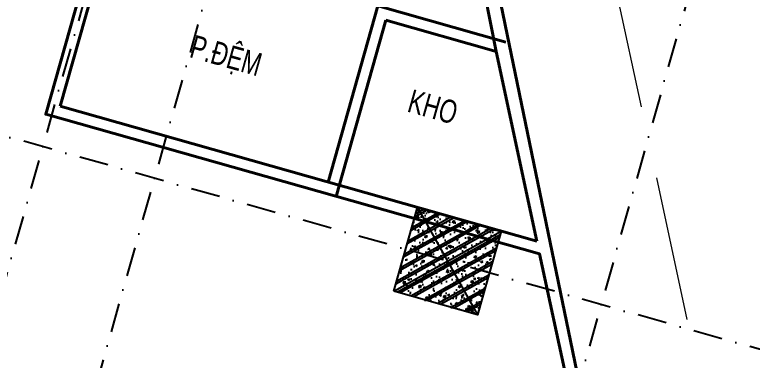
# Model space of a CAD drawing. Header units: millimetres. Extents: x -1534340 to 1713810, y -1348191 to 1114081.
# Drawn here: x 1527924 to 1540635, y -211061 to -205111 of the extents above; entities that cross this region are included whole.
import ezdxf
from ezdxf.enums import TextEntityAlignment as Align

# ---------------------------------------------------------------- set-up
doc = ezdxf.new("R2010")
doc.units = ezdxf.units.MM
doc.header["$LTSCALE"] = 100
doc.linetypes.add('xref.asix of  podium$0$xref.asix of  podium$0$DASHDOT', pattern=[1, 0.5, -0.25, 0, -0.25])
doc.linetypes.add('Xref.Asix of Basement B2$0$HIDDEN', pattern=[0.375, 0.25, -0.125])
for name, color, linetype in [('ccu12-Manh', 8, 'Continuous'), ('KT-Text', 7, 'Continuous'), ('xref.asix of  podium$0$xref.asix of  podium$0$KT-Luoi truc South Tower', 8, 'xref.asix of  podium$0$xref.asix of  podium$0$DASHDOT'), ('xref.asix of  podium$0$xref.asix of  podium$0$KT-Net cot vach', 6, 'Continuous')]:
    doc.layers.add(name, color=color, linetype=linetype)
doc.layers.add('KT-Net cat', color=1, linetype='Continuous', lineweight=40)
doc.layers.add('Xref.Asix of Basement B2$0$KT-Chi gioi XD', color=7, linetype='Xref.Asix of Basement B2$0$HIDDEN', true_color=0x0066cc)
doc.styles.add('Arial', font='arial.ttf', dxfattribs={"width": 0.7})

# ---------------------------------------------------------------- blocks, each defined once
blk = doc.blocks.new('*U2781')
h = blk.add_hatch()
h.set_pattern_fill('VATLIEU04', color=250, scale=40, style=0, pattern_type=2)
h.set_pattern_definition([(49.99999999999999, (550.0000000000146, 1549.999999999985), (286.9040730403014, -25.10085399303804), [30, -330]), (355, (550.0000000000146, 1549.999999999985), (-55.50053344520001, 300.8768534800047), [24, -264]), (100.4514, (573.9086720000146, 1547.908263999985), (231.4037526856086, 275.7758168243814), [25.49607600000001, -280.4568448]), (46.1842, (550.0000000000146, 1629.999999999985), (426.8964194502578, -66.20760573160723), [45, -495.0000000000001]), (96.63559999999998, (585.5746980000147, 1624.482677199985), (373.8650822194813, 389.6471483601767), [38.2441152, -420.6852000000001]), (351.1842, (550.0000000000146, 1629.999999999985), (373.8647780534509, 389.6474403701299), [36.00000000000001, -396.0000000000001]), (21, (590.0000000000146, 1609.999999999985), (238.7628208473847, -161.0475562661355), [30, -330]), (326.0000000000001, (590.0000000000146, 1609.999999999985), (97.32613276863269, 290.0600180187412), [24, -264]), (71.4514, (609.8968932000146, 1596.579357599985), (336.089051432596, 129.012198683981), [25.496076, -280.4568448]), (37.50000000000001, (550.0000000000146, 1549.999999999985), (4.863942126916267, 133.1575415325246), [0, -260.8, 0, -268.0000000000001, 0, -265.0000000000001]), (7.499999999999999, (550.0000000000146, 1549.999999999985), (105.2278149768594, 157.7646847529441), [0, -152.8, 0, -254.8, 0, -101]), (327.5, (460.8000000000145, 1549.999999999985), (213.5289744689636, -9.021948693751904), [0, -100, 0, -312.0000000000001, 0, -414.0000000000001]), (317.5, (420.8000000000145, 1549.999999999985), (233.2744677369545, 40.04199293292709), [0, -130, 0, -207.2, 0, -294]), (45, (550.0000000000146, 1549.999999999985), (-120.2081528017131, 120.2081528017131), []), (45, (550.0000000000146, 1598.999999999985), (-120.2081528017131, 120.2081528017131), [])])
h.paths.add_polyline_path([(-475.0000000000001, -474.9999999999999), (1025, -475.0000000000146), (1025.000000000015, 1024.999999999985), (-474.9999999999854, 1025)])
at = {"color": 6, "ltscale": 0.25}
blk.add_lwpolyline([(-475.0000000000001, -474.9999999999999), (1025, -475.0000000000146), (1025.000000000015, 1024.999999999985), (-474.9999999999854, 1025)], close=True, dxfattribs=at)
at = {"layer": 'Defpoints', "linetype": 'ByBlock', "ltscale": 30}
for p, q in [((1025, -475.0000000000146), (-474.9999999999854, 1025)), ((-475.0000000000001, -474.9999999999999), (1025.000000000015, 1024.999999999985))]:
    blk.add_line(p, q, dxfattribs=at)
blk = doc.blocks.new('312')
at = {"layer": 'KT-Net cat'}
for p, q in [((1534925.813618254, -198287.5054552631, 1.671721015553732e-08), (1537651.52475507, -211441.9198708959)), ((1536218.675595211, -205743.7906170493, -1.448853760186927e-08), (1535524.321268363, -202218.9158885522, -1.448853760186927e-08)), ((1528705.465266914, -206687.5674010069, -1.448853760186927e-08), (1529620.875488764, -203454.4865182444, -1.448853760186927e-08)), ((1533324.902769592, -207992.8886875362, -1.448853760186927e-08), (1534183.426108797, -204959.2223892716, -1.448853760186927e-08)), ((1534183.426108797, -204959.2223892716, -1.448853760186927e-08), (1536388.855273398, -205584.1376584476, -1.448853760186927e-08)), ((1533462.817581757, -208239.6908193383), (1534321.384316236, -205206.1871839686, -1.448853760186927e-08)), ((1534321.384316236, -205206.1871839686, -1.448853760186927e-08), (1536218.675595211, -205743.7906170493, -1.448853760186927e-08)), ((1528705.465266914, -206687.5674010074, -1.448853760186927e-08), (1536922.614636159, -209009.4994501028, -1.448853760186927e-08))]:
    blk.add_line(p, q, dxfattribs=at)
for points, elevation in [([(1510601.266029371, -230029.5198834891), (1530594.932811678, -235679.1928916228), (1537445.532566393, -211435.4164747173), (1536970.319343696, -209230.8107792333), (1528458.552951118, -206825.628362164), (1529373.903100411, -203592.3437303029)], 7.135969385722537e-10), ([(1536922.614636159, -209009.4994501028), (1536218.675595211, -205743.7906170493)], -1.448853760319742e-08)]:
    blk.add_lwpolyline(points, dxfattribs=dict(at, elevation=elevation))
at = {"layer": 'xref.asix of  podium$0$xref.asix of  podium$0$KT-Luoi truc South Tower', "ltscale": 10}
for p, q in [((1536770.112957595, -177786.1557519458), (1511422.999988448, -267487.7841802846)), ((1538694.750558893, -178330.0032523264), (1513347.637589746, -268031.6316806652)), ((1546393.301440275, -180505.3944774814), (1521046.188471128, -270207.0229058202)), ((1549736.041310238, -213409.5762881133), (1507717.151402753, -201536.2356573952))]:
    blk.add_line(p, q, dxfattribs=at)
at = {"layer": 'Xref.Asix of Basement B2$0$KT-Chi gioi XD', "lineweight": 13, "ltscale": 100, "elevation": 5.81698447265444e-10, "flags": 128}
blk.add_lwpolyline([(1536926.640264262, -198350.2424992273), (1532230.491302837, -180477.3544005106), (1529880.439225305, -179665.453135843), (1520946.555464734, -186436.7923930833), (1497442.727665294, -204368.8174399087), (1473775.210144748, -221476.816780443, 0.6848770391189095), (1504207.768946995, -335272.7658475587), (1524578.328159441, -337428.6246088693), (1563007.448297967, -336214.0549381921), (1565857.79611658, -332567.4481481264)], format="xyb", close=True, dxfattribs=at)
at = {"layer": 'xref.asix of  podium$0$xref.asix of  podium$0$KT-Net cot vach', "linetype": 'ByBlock', "xscale": -1, "rotation": 254.2212213650004}
blk.add_blockref('*U2781', (1535044.399364477, -209543.9051246966), dxfattribs=at)
at = {"layer": 'KT-Text', "extrusion": (-7.842662398760276e-08, 2.279760247110747e-08, 0.9999999999999968), "style": 'Arial', "width": 0.7}
blk.add_text('P.ĐỆM', height=400, rotation=344.221226652635, dxfattribs=at).set_placement((1531512.33069119, -206005.2366940342, -0.1288173163445968), align=Align.CENTER)
at = {"layer": 'KT-Text', "insert": (1535186.621402359, -206504.7411678761), "char_height": 400, "attachment_point": 2, "rotation": 344.221226652635, "style": 'Arial'}
blk.add_mtext('KHO', dxfattribs=at)

msp = doc.modelspace()

# ---------------------------------------------------------------- block references
at = {"layer": 'ccu12-Manh'}
msp.add_blockref('312', (0, 0), dxfattribs=at)

doc.saveas('drawing.dxf')
